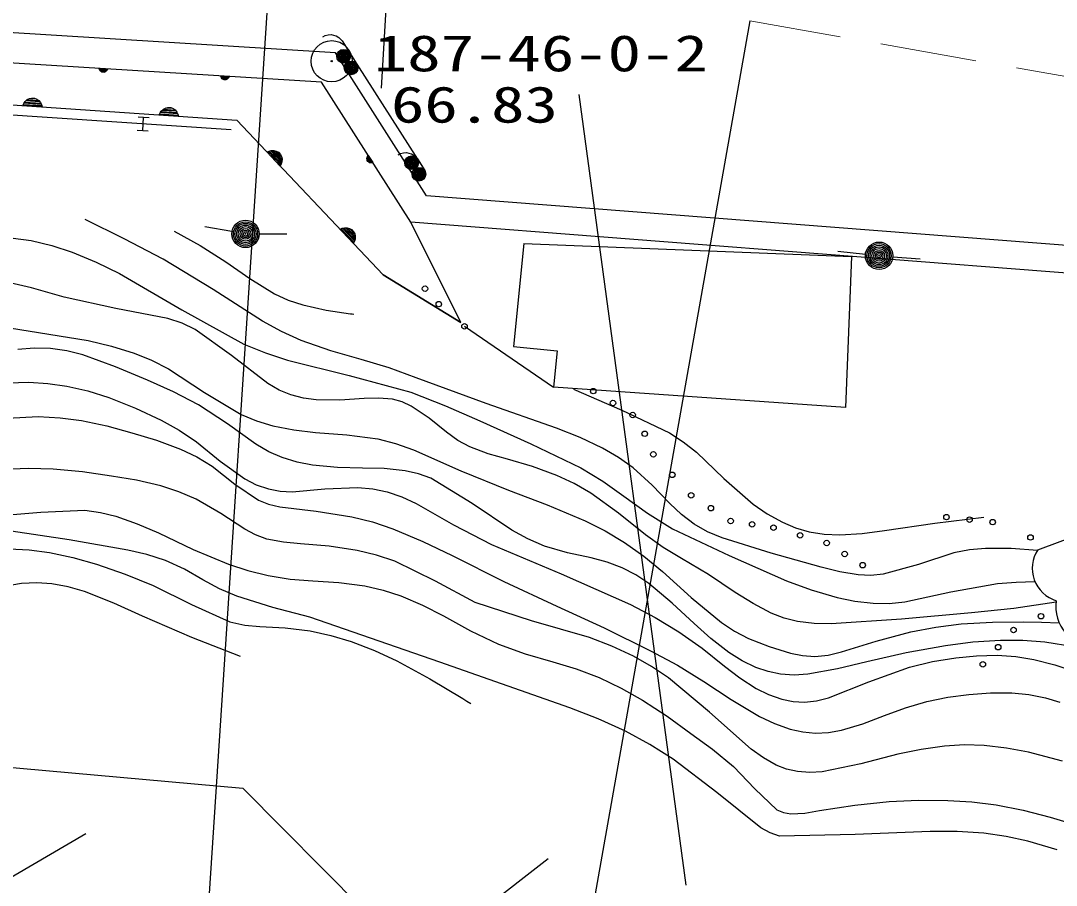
# Model space of a CAD drawing. Units: millimetres, scale not verified. Extents: x 40000 to 680000, y 20000 to 380000.
# Drawn here: x 258981 to 296566, y 260750 to 292138 of the extents above; entities that cross this region are included whole.
import ezdxf
from ezdxf.enums import TextEntityAlignment as Align

# ---------------------------------------------------------------- set-up
doc = ezdxf.new("R2010")
doc.units = ezdxf.units.MM
doc.header["$LTSCALE"] = 1000
doc.linetypes.add('CHAIN', pattern=[18.5, 12, -1.5, 3.5, -1.5])
doc.layers.add('M-BGD', color=7, linetype='Continuous', lineweight=25)
doc.layers.add('M-BMK', color=2, linetype='CHAIN', lineweight=13)
doc.layers.add('M-BMK-SRVR', color=3, linetype='Continuous')
doc.styles.add('ＭＳ ゴシック', font='')
doc.styles.get('ＭＳ ゴシック').set_extended_font_data('MS Gothic')

# ---------------------------------------------------------------- blocks, each defined once
blk = doc.blocks.new('BUHIN2')
at = {"color": 3, "linetype": 'Continuous', "lineweight": 25}
for radius in [746, 22.5]:
    blk.add_circle((0, 0), radius, dxfattribs=at)
blk = doc.blocks.new('BUHIN40')
at = {"color": 7, "linetype": 'Continuous', "lineweight": 25}
blk.add_lwpolyline([(79, -1115), (-3, -1071), (-86, -1004), (-157, -914), (-195, -836), (-225, -738), (-231, -635), (-218, -546), (-192, -462), (0, 0)], dxfattribs=at)
blk = doc.blocks.new('BUHIN41')
at = {"color": 7, "linetype": 'Continuous', "lineweight": 25}
for radius in [249, 220, 191, 161, 132, 97.5, 67.5, 38.8, 7.5]:
    blk.add_circle((230, -95), radius, dxfattribs=at)
blk = doc.blocks.new('BUHIN42')
at = {"color": 7, "linetype": 'Continuous', "lineweight": 25}
for radius in [249, 220, 191, 161, 132, 97.5, 67.5, 38.8, 7.5]:
    blk.add_circle((230, -95), radius, dxfattribs=at)
blk = doc.blocks.new('BUHIN150')
at = {"color": 7, "linetype": 'Continuous', "lineweight": 25}
for p, q in [((-231, 180), (-284, -76)), ((-257, -163), (-172, 252)), ((-120, 286), (-223, -213)), ((-187, -256), (-71, 308)), ((-22, 326), (-149, -291)), ((-110, -317), (24, 334))]:
    blk.add_line(p, q, dxfattribs=at)
blk.add_lwpolyline([(-71, -343), (-144, -299), (-203, -246), (-264, -164), (-290, -80), (-299, 6), (-277, 112), (-235, 188), (-178, 255), (-89, 306), (-14, 333), (71, 343)], close=True, dxfattribs=at)
blk = doc.blocks.new('BUHIN151')
at = {"color": 7, "linetype": 'Continuous', "lineweight": 25}
for p, q in [((-79, -294), (-297, 69)), ((-282, 129), (-19, -308)), ((36, -315), (-260, 178)), ((-237, 225), (87, -315)), ((134, -308), (-209, 263)), ((-292, -24), (-157, -248))]:
    blk.add_line(p, q, dxfattribs=at)
blk.add_lwpolyline([(180, -300), (97, -318), (18, -318), (-84, -299), (-159, -255), (-224, -198), (-280, -105), (-300, -21), (-303, 67), (-273, 165), (-236, 236), (-180, 300)], close=True, dxfattribs=at)
blk = doc.blocks.new('BUHIN157')
at = {"color": 7, "linetype": 'Continuous', "lineweight": 25}
for p, q in [((-58, 131), (90, -112)), ((102, -96), (-38, 135)), ((-16, 135), (112, -76)), ((121, -54), (7, 132)), ((33, 126), (127, -29)), ((125, 11), (67, 107))]:
    blk.add_line(p, q, dxfattribs=at)
blk.add_lwpolyline([(-78, 128), (-42, 136), (-9, 136), (35, 129), (67, 110), (95, 86), (120, 46), (128, 10), (130, -28), (117, -70), (102, -100), (78, -128)], close=True, dxfattribs=at)
blk = doc.blocks.new('BUHIN205')
at = {"color": 7, "linetype": 'Continuous', "lineweight": 25}
for p, q in [((-110, -301), (-318, 43)), ((214, 129), (-214, -129)), ((110, 301), (318, -43))]:
    blk.add_line(p, q, dxfattribs=at)
blk = doc.blocks.new('BUHIN418')
at = {"color": 7, "linetype": 'Continuous', "lineweight": 25}
blk.add_circle((0, 0), 99.5, dxfattribs=at)
blk = doc.blocks.new('BUHIN419')
at = {"color": 7, "linetype": 'Continuous', "lineweight": 25}
blk.add_circle((0, 0), 99.5, dxfattribs=at)
blk = doc.blocks.new('BUHIN420')
at = {"color": 7, "linetype": 'Continuous', "lineweight": 25}
blk.add_circle((0, 0), 99.5, dxfattribs=at)
blk = doc.blocks.new('BUHIN421')
at = {"color": 7, "linetype": 'Continuous', "lineweight": 25}
blk.add_circle((0, 0), 99.5, dxfattribs=at)
blk = doc.blocks.new('BUHIN422')
at = {"color": 7, "linetype": 'Continuous', "lineweight": 25}
blk.add_circle((0, 0), 99.5, dxfattribs=at)
blk = doc.blocks.new('BUHIN423')
at = {"color": 7, "linetype": 'Continuous', "lineweight": 25}
blk.add_circle((0, 0), 99.5, dxfattribs=at)
blk = doc.blocks.new('BUHIN424')
at = {"color": 7, "linetype": 'Continuous', "lineweight": 25}
blk.add_circle((0, 0), 99.5, dxfattribs=at)
blk = doc.blocks.new('BUHIN425')
at = {"color": 7, "linetype": 'Continuous', "lineweight": 25}
blk.add_circle((0, 0), 99.5, dxfattribs=at)
blk = doc.blocks.new('BUHIN426')
at = {"color": 7, "linetype": 'Continuous', "lineweight": 25}
blk.add_circle((0, 0), 99.5, dxfattribs=at)
blk = doc.blocks.new('BUHIN428')
at = {"color": 7, "linetype": 'Continuous', "lineweight": 25}
blk.add_circle((0, 0), 99.5, dxfattribs=at)
blk = doc.blocks.new('BUHIN554')
at = {"color": 7, "linetype": 'Continuous', "lineweight": 25}
for radius in [498, 440, 382, 322, 265, 195, 135, 77.5, 15]:
    blk.add_circle((0, 0), radius, dxfattribs=at)

msp = doc.modelspace()

# ---------------------------------------------------------------- linework, layer by layer
at = {"layer": 'M-BGD'}
for p, q in [((272356, 294669), (272061, 289690)), ((268050, 294459), (265165, 250529)), ((270401, 290975), (222333, 293932)), ((269898, 289904), (222266, 292834)), ((285443, 292138), (277814, 249049)), ((222338, 291593), (266827, 288522)), ((266618, 288176), (221923, 291169)), ((273713, 285778), (270401, 290975)), ((270911, 290980), (271180, 290559)), ((271180, 290559), (273376, 287117)), ((273139, 284820), (269898, 289904)), ((279233, 289463), (283124, 260754)), ((266827, 288522), (272141, 282908)), ((271555, 287165), (271672, 286981)), ((271696, 286978), (271564, 287186)), ((271573, 287206), (271718, 286979)), ((271738, 286982), (271585, 287223)), ((271647, 286986), (271549, 287139)), ((271552, 287099), (271612, 287005)), ((273376, 287117), (273645, 286696)), ((311206, 282875), (273713, 285778)), ((266648, 284483), (265662, 284654)), ((311143, 281877), (273139, 284820)), ((274949, 281178), (273139, 284820)), ((267640, 284399), (268640, 284401)), ((277238, 284053), (276866, 280312)), ((277238, 284053), (289132, 283573)), ((289638, 283656), (288643, 283758)), ((289132, 283573), (288910, 278093)), ((290634, 283567), (291631, 283493)), ((272141, 282908), (274949, 281178)), ((274949, 281178), (272141, 282908)), ((275088, 281044), (278317, 278830)), ((276866, 280312), (278450, 280154)), ((278449, 280154), (278317, 278830)), ((288910, 278093), (278317, 278830)), ((295896, 272933), (298079, 273746)), ((214906, 268973), (267040, 264275)), ((267040, 264275), (273291, 257985)), ((249354, 255611), (261341, 262634)), ((272874, 257662), (278127, 261720))]:
    msp.add_line(p, q, dxfattribs=at)
msp.add_lwpolyline([(271758, 286986), (271722, 286978), (271688, 286977), (271645, 286983), (271612, 287002), (271583, 287025), (271558, 287065), (271549, 287100), (271546, 287138), (271558, 287180), (271573, 287211), (271596, 287239)], close=True, dxfattribs=at)
for points in [[(295878, 272905), (294932, 272974), (293991, 272981), (293417, 272928), (292850, 272815), (291568, 272397), (290284, 272042), (289830, 272000), (289372, 272019), (288706, 272130), (288037, 272303), (286215, 272808), (284436, 273364), (283911, 273587), (283418, 273862), (282963, 274211), (282542, 274609), (281900, 275277), (281212, 275905), (280677, 276286), (280098, 276623), (279281, 277011), (278425, 277351), (275871, 278236), (273338, 279177), (272354, 279534), (271337, 279839), (270240, 280155), (269161, 280528), (268448, 280851), (267759, 281230), (265970, 282382), (264145, 283485), (262739, 284220), (261315, 284918)], [(257291, 284422), (259362, 284156), (260113, 283973), (260850, 283731), (261718, 283373), (262567, 282957), (264824, 281645), (267084, 280400), (267860, 280077), (268659, 279809), (270905, 279258), (273137, 278647), (274403, 278155), (275649, 277606), (277497, 276780), (279313, 275902), (280104, 275420), (280873, 274881), (281735, 274264), (282636, 273694), (284689, 272722), (286769, 271803), (287675, 271474), (288609, 271200), (289259, 271065), (289923, 270989), (290496, 270984), (291067, 271040), (292742, 271402), (294438, 271707), (295115, 271752), (295793, 271777)], [(264549, 284496), (265498, 283973), (266430, 283390), (267294, 282782), (268188, 282227), (268689, 281998), (269214, 281824), (270064, 281635), (270949, 281501), (271010, 281493), (271070, 281485)], [(296557, 271025), (295027, 270802), (293488, 270640), (290949, 270409), (288394, 270237), (287781, 270250), (287173, 270324), (286689, 270448), (286213, 270634), (285559, 270974), (284914, 271379), (283946, 272028), (282960, 272616), (282294, 273014), (281651, 273469), (280676, 274257), (279672, 274991), (279069, 275334), (278435, 275623), (277550, 275950), (276644, 276220), (275949, 276417), (275279, 276671), (274849, 276903), (274432, 277199), (273805, 277704), (273155, 278150), (272822, 278300), (272470, 278393), (271971, 278436), (271441, 278419), (270563, 278367), (269700, 278376), (269239, 278435), (268786, 278555), (268360, 278730), (267944, 278968), (266628, 279986), (265312, 280929), (264835, 281153), (264324, 281325), (262431, 281686), (260560, 282106), (259371, 282441), (258156, 282720)], [(258574, 280984), (261428, 280525), (262270, 280325), (263102, 280066), (263730, 279811), (264342, 279498), (265650, 278640), (266981, 277840), (267541, 277610), (268126, 277436), (268895, 277284), (269684, 277189), (270815, 277101), (271937, 276953), (272587, 276787), (273233, 276559), (274950, 275797), (276685, 275093), (278084, 274567), (279464, 273984), (280196, 273617), (280896, 273197), (281600, 272696), (282269, 272144), (283319, 271195), (284410, 270291), (284891, 269974), (285400, 269711), (286144, 269416), (286916, 269175), (287356, 269088), (287807, 269061), (288287, 269110), (288773, 269222), (290029, 269618), (291283, 269951), (292189, 270123), (293109, 270236), (294247, 270306), (295388, 270315), (296027, 270303), (296666, 270284)], [(297204, 269404), (296154, 269579), (295348, 269641), (294537, 269642), (293538, 269576), (292542, 269449), (291122, 269189), (289688, 268864), (288625, 268608), (287554, 268413), (287058, 268383), (286560, 268415), (286108, 268506), (285667, 268658), (285167, 268899), (284682, 269202), (284029, 269706), (283419, 270253), (282628, 270992), (281778, 271704), (281310, 272017), (280808, 272279), (280261, 272484), (279682, 272635), (278827, 272822), (277991, 273066), (277387, 273328), (276802, 273648), (275360, 274606), (273867, 275525), (273415, 275688), (272938, 275797), (272176, 275876), (271382, 275897), (270479, 275919), (269576, 276001), (269015, 276109), (268467, 276275), (267983, 276488), (267514, 276761), (266488, 277502), (265430, 278192), (264521, 278668), (263581, 279091), (262422, 279575), (261239, 280005), (260657, 280151), (260060, 280237), (259470, 280249), (258877, 280200)], [(258525, 278993), (259271, 279010), (259959, 278972), (260653, 278872), (261420, 278697), (262174, 278462), (263142, 278077), (264079, 277640), (264731, 277274), (265360, 276852), (266220, 276151), (267114, 275503), (267528, 275294), (267974, 275138), (268395, 275055), (268828, 275031), (270013, 275145), (271213, 275197), (271757, 275144), (272286, 275032), (272816, 274854), (273338, 274614), (274689, 273839), (276064, 273119), (278591, 272060), (281109, 270939), (282005, 270473), (282871, 269955), (283715, 269355), (284524, 268706), (285077, 268279), (285673, 267897), (286120, 267678), (286600, 267510), (287012, 267426), (287424, 267403), (287859, 267446), (288299, 267551), (289766, 268141), (291243, 268669), (292074, 268870), (292919, 269012), (293666, 269086), (294424, 269101), (295094, 269051), (295754, 268941), (296509, 268749), (297263, 268494)], [(279043, 278763), (280793, 278001), (282522, 277182), (283027, 276855), (283503, 276473), (284503, 275515), (285564, 274584), (286077, 274232), (286624, 273930), (287101, 273731), (287601, 273586), (288142, 273502), (288704, 273476), (289516, 273520), (290336, 273626), (292156, 273902), (293942, 274117)], [(258038, 277687), (259619, 277770), (260407, 277725), (261190, 277619), (262105, 277428), (263018, 277176), (263906, 276909), (264780, 276584), (265367, 276304), (265927, 275970), (266757, 275316), (267606, 274727), (267978, 274582), (268385, 274490), (269701, 274338), (270996, 274127), (271747, 273939), (272485, 273692), (273575, 273233), (274640, 272719), (276521, 271776), (278442, 270880), (280152, 270100), (281842, 269263), (282815, 268736), (283768, 268150), (284761, 267489), (285792, 266876), (286338, 266620), (286905, 266421), (287364, 266317), (287824, 266274), (288299, 266296), (288770, 266378), (289546, 266610), (290330, 266909), (291089, 267195), (291864, 267423), (292626, 267579), (293397, 267676), (294173, 267735), (294954, 267734), (295568, 267676), (296177, 267558), (296700, 267396)], [(296795, 265257), (295562, 265584), (294763, 265733), (293954, 265822), (293232, 265844), (292513, 265804), (291660, 265685), (290819, 265506), (289467, 265164), (288073, 264874), (287615, 264844), (287169, 264875), (286775, 264965), (286396, 265114), (285935, 265372), (285486, 265694), (283976, 267039), (282491, 268281), (281877, 268698), (281219, 269071), (280438, 269434), (279628, 269743), (277523, 270356), (275470, 271018), (274030, 271791), (272558, 272512), (271890, 272736), (271197, 272905), (270181, 273057), (269138, 273152), (268522, 273205), (267917, 273318), (267503, 273467), (267110, 273673), (266245, 274250), (265348, 274773), (264721, 275037), (264062, 275247), (263179, 275453), (262272, 275602), (261221, 275759), (260157, 275858), (259258, 275884), (258346, 275850)], [(258099, 274163), (259711, 274295), (261307, 274365), (261873, 274287), (262432, 274149), (263211, 273874), (263976, 273540), (265244, 272944), (266518, 272412), (267227, 272175), (267963, 271992), (268763, 271867), (269582, 271801), (270532, 271742), (271470, 271622), (272130, 271468), (272776, 271254), (273561, 270921), (274329, 270530), (275311, 269991), (276324, 269503), (277291, 269157), (278291, 268863), (279144, 268604), (279975, 268288), (280770, 267910), (281547, 267473), (282440, 266894), (283299, 266264), (284089, 265693), (284847, 265068), (285623, 264253), (286429, 263495), (286668, 263392), (286926, 263346), (287434, 263374), (287971, 263466), (289250, 263660), (290499, 263789), (291559, 263838), (292625, 263827), (293501, 263777), (294384, 263666), (295367, 263473), (296345, 263219), (297916, 262746)], [(296596, 262040), (295538, 262355), (294751, 262525), (293942, 262638), (292973, 262702), (291988, 262706), (289272, 262590), (286525, 262534), (286176, 262651), (285838, 262831), (284245, 264121), (282661, 265327), (281820, 265858), (280933, 266346), (279940, 266793), (278910, 267191), (274195, 268847), (269475, 270480), (268137, 270834), (266824, 271244), (266195, 271516), (265590, 271843), (264922, 272221), (264232, 272543), (263564, 272758), (262865, 272918), (260739, 273293), (258633, 273602)], [(258565, 272968), (259293, 272930), (260026, 272830), (260878, 272647), (261726, 272402), (262767, 272049), (263793, 271638), (265176, 270944), (266571, 270312), (267109, 270199), (267663, 270144), (268578, 270095), (269485, 269985), (270237, 269822), (270980, 269598), (271816, 269276), (272629, 268898), (273833, 268244), (275022, 267530), (275168, 267440), (275314, 267350)], [(266958, 269053), (265187, 269750), (263402, 270518), (262359, 270995), (261295, 271417), (260704, 271589), (260106, 271700), (259568, 271735), (259015, 271710), (257315, 271410)]]:
    msp.add_lwpolyline(points, dxfattribs=at)
for centre in [(273654, 282408), (274153, 281850), (275088, 281044), (281629, 277142)]:
    msp.add_circle(centre, 99.5, dxfattribs=at)
for centre, radius, start, end in [((296925, 272259), 1230, 146.7627, 253.0229), ((297932, 270848), 1386, 170.2801, 276.5403)]:
    msp.add_arc(centre, radius, start, end, dxfattribs=at)
at = {"layer": 'M-BMK'}
msp.add_line((306938, 288333), (285443, 292138), dxfattribs=at)

# ---------------------------------------------------------------- block references
at = {"layer": 'M-BGD', "rotation": 235.07012}
for name, p in [('BUHIN40', (270911, 290980)), ('BUHIN41', (270911, 290980)), ('BUHIN41', (271180, 290559)), ('BUHIN42', (271180, 290559)), ('BUHIN157', (261978, 290392)), ('BUHIN157', (266392, 290120)), ('BUHIN151', (259412, 289034)), ('BUHIN151', (264355, 288692)), ('BUHIN205', (263426, 288390)), ('BUHIN150', (268156, 287118)), ('BUHIN40', (273645, 286696)), ('BUHIN42', (273376, 287117)), ('BUHIN41', (273376, 287117)), ('BUHIN41', (273645, 286696)), ('BUHIN554', (267140, 284398)), ('BUHIN150', (270813, 284312)), ('BUHIN554', (290135, 283605)), ('BUHIN428', (279759, 278692)), ('BUHIN428', (280475, 278258)), ('BUHIN428', (281192, 277825)), ('BUHIN426', (281942, 276396)), ('BUHIN426', (282628, 275651)), ('BUHIN425', (283314, 274907)), ('BUHIN425', (284030, 274442)), ('BUHIN424', (284747, 273977)), ('BUHIN419', (292579, 274117)), ('BUHIN419', (293419, 274026)), ('BUHIN418', (294259, 273935)), ('BUHIN424', (285525, 273855)), ('BUHIN423', (286303, 273733)), ('BUHIN423', (287267, 273455)), ('BUHIN422', (288232, 273178)), ('BUHIN418', (295629, 273378)), ('BUHIN422', (288886, 272775)), ('BUHIN422', (289540, 272372)), ('BUHIN420', (296009, 270518)), ('BUHIN420', (295016, 270018)), ('BUHIN421', (294457, 269394)), ('BUHIN421', (293899, 268771))]:
    msp.add_blockref(name, p, dxfattribs=at)
at = {"layer": 'M-BMK-SRVR', "rotation": 235.07012}
msp.add_blockref('BUHIN2', (270268, 290668), dxfattribs=at)

# ---------------------------------------------------------------- texts
at = {"layer": 'M-BMK-SRVR', "style": 'ＭＳ ゴシック', "width": 1.35}
for s, p in [('187-46-0-2', (271797, 289904)), ('66.83', (272418, 288041))]:
    msp.add_text(s, height=1320, dxfattribs=at).set_placement(p, align=Align.BOTTOM_LEFT)

doc.saveas('drawing.dxf')
